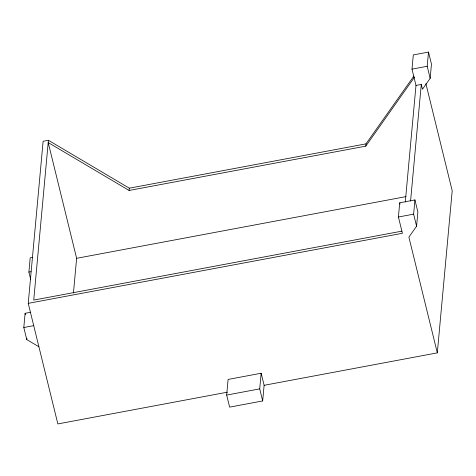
<?xml version="1.0" encoding="UTF-8"?>
<svg xmlns="http://www.w3.org/2000/svg" width="476" height="476" viewBox="0 0 476 476"><rect width="100%" height="100%" fill="white"/><g stroke="black" fill="none" stroke-linecap="round" stroke-linejoin="round"><path stroke-width="0.71" d="M38.901 346.76L26.763 339.578L23.8 327.518L25.103 313.303L30.773 312.238M30.631 279.162L28.893 272.07L30.196 257.849L32.32 257.451M227.403 392.176L57.852 423.932L28.239 303.355L43.12 141.271L48.409 140.283L129.323 188.187L365.996 143.859L413.876 76.041M26.763 339.578L26.894 338.156M48.409 140.283L33.736 300.088L401.893 231.146M73.441 293.067L76.63 258.307L48.201 142.556L129.115 190.459L365.788 146.138L414.525 77.106M129.115 190.459L129.323 188.187M226.659 395.074L228.099 379.437L261.151 373.243L264.115 385.304L262.675 400.941L229.622 407.135L226.659 395.074L259.717 388.886L261.151 373.243M365.788 146.138L365.996 143.859M28.239 303.355L402.416 233.282L398.418 217.002L399.721 202.782L414.923 199.938L417.886 211.993L416.583 226.213L408.884 237.113L437.319 352.865L264.115 385.304M415.988 85.418L411.99 69.133L413.299 54.918L428.501 52.068L431.464 64.129L430.161 78.344L422.462 89.244L421.278 84.425L415.988 85.418L405.278 202.08M410.568 201.092L421.278 84.425M416.583 226.213L413.62 214.152L414.923 199.938M430.161 78.344L427.198 66.289L428.501 52.068M437.319 352.865L452.2 190.781L425.889 83.657M411.99 69.133L427.198 66.289M76.63 258.307L406.07 196.606M28.893 272.07L31.017 271.671M398.418 217.002L413.62 214.152M23.8 327.518L33.719 325.661M399.721 202.782L400.066 204.198M259.717 388.886L262.675 400.941M25.103 313.303L25.454 314.719"/></g></svg>
